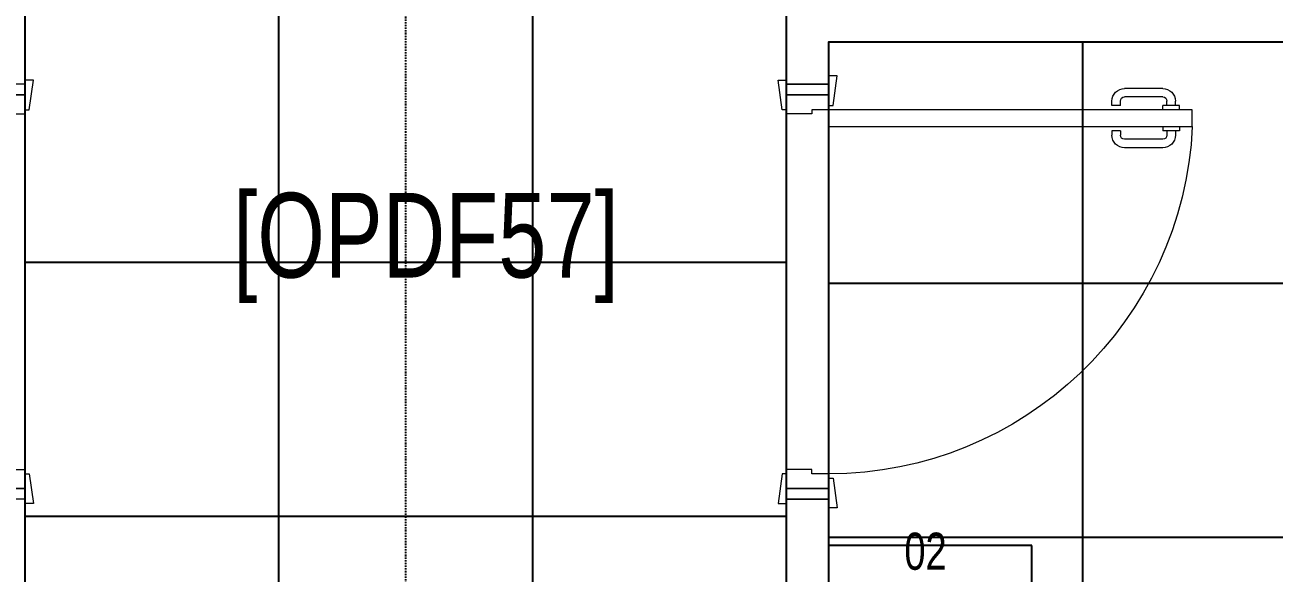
# Model space of a CAD drawing. Extents: x -12260 to 304645, y -29287 to 19916.
# Drawn here: x 23316 to 26268, y 3756 to 5050 of the extents above; entities that cross this region are included whole.
import ezdxf

# ---------------------------------------------------------------- set-up
doc = ezdxf.new("R2010")
doc.units = 0
doc.header["$LTSCALE"] = 0.25
doc.linetypes.add('DASHDOT', pattern=[25.4, 12.7, -6.35, 0, -6.35])
for name, color, linetype, lineweight in [('01-First Floor$0$72_EGR_BASE_TEXT', 252, 'Continuous', 5), ('01-First Floor$0$72_EGR_EQP_TAG', 142, 'Continuous', 5), ('01-First Floor$0$LOADING', 253, 'Continuous', 5), ('01-First Floor$0$Walls', 251, 'Continuous', 5), ('01-First Floor$0$Wooden Joinery', 251, 'Continuous', 5), ('E-LITE-CLNG-CNDT', 6, 'DASHDOT', 35), ('T-SOUN-CLNG-CNDT', 3, 'DASHDOT', 25)]:
    doc.layers.add(name, color=color, linetype=linetype, lineweight=lineweight)
doc.layers.add('01-First Floor$0$FALSE CEILING', color=251, linetype='Continuous')
doc.styles.add('01-First Floor$0$X3G_ENTITY_257CFD', font='swisscl.ttf', dxfattribs={"height": 200})
doc.styles.add('01-First Floor$0$X3G_ENTITY_9F38', font='swisscl.ttf', dxfattribs={"height": 0.2})

# ---------------------------------------------------------------- blocks, each defined once
blk = doc.blocks.new('01-First Floor$0$A$C72370EFE')
at = {"layer": '01-First Floor$0$Wooden Joinery'}
for p, q in [((-0.01, -0.04), (-0.02, -0.04)), ((-0.01, -0.03), (-0.01, -0.07)), ((0, -0.03), (-0.01, -0.03)), ((0.04, -0.03), (0.05, -0.03)), ((0.05, -0.03), (0.05, -0.07)), ((0.05, -0.04), (0.06, -0.04)), ((-0.05, -0.07), (-0.05, -0.16)), ((-0.03, -0.07), (-0.03, -0.16)), ((-0.01, -0.06), (-0.02, -0.06)), ((0, -0.07), (-0.01, -0.07)), ((0.04, -0.07), (0.05, -0.07)), ((0.05, -0.06), (0.06, -0.06)), ((0.07, -0.07), (0.07, -0.16)), ((0.09, -0.07), (0.09, -0.16)), ((-0.01, -0.17), (-0.02, -0.17)), ((-0.01, -0.17), (-0.01, -0.19)), ((0.05, -0.17), (0.06, -0.17)), ((0.05, -0.17), (0.05, -0.19)), ((-0.01, -0.19), (-0.02, -0.19)), ((0.05, -0.19), (0.06, -0.19))]:
    blk.add_line(p, q, dxfattribs=at)
for centre, radius, start, end in [((-0.02, -0.07), 0.03, 90, 180), ((0.06, -0.07), 0.03, 0, 90), ((-0.02, -0.07), 0.01, 90, 180), ((0.06, -0.07), 0.01, 0, 90), ((-0.02, -0.16), 0.03, 180, 270), ((-0.02, -0.16), 0.01, 180, 270), ((0.06, -0.16), 0.01, 270, 0), ((0.06, -0.16), 0.03, 270, 0)]:
    blk.add_arc(centre, radius, start, end, dxfattribs=at)
blk = doc.blocks.new('01-First Floor$0$A$C5DAD61B4')
at = {"layer": '01-First Floor$0$Wooden Joinery'}
for points in [[(80, 959.1), (80, 969.1), (10, 979.1), (10, 959.1)], [(940, 959.1), (940, 969.1), (1010, 979.1), (1010, 959.1)], [(70, 859.1), (70, 849.1), (0, 839.1), (0, 859.1)], [(120, 859.1), (120, 0), (80, 0), (80, 859.1)], [(950, 859.1), (950, 849.1), (1020, 839.1), (1020, 859.1)]]:
    blk.add_lwpolyline(points, close=True, dxfattribs=at)
for points in [[(45, 859.1), (45, 959.1), (20, 959.1), (20, 859.1), (45, 859.1)], [(45, 859.1), (80, 859.1), (80, 899.1), (90, 899.1), (90, 959.1), (45, 959.1), (45, 859.1)], [(975, 859.1), (940, 859.1), (940, 899.1), (930, 899.1), (930, 959.1), (975, 959.1), (975, 859.1)], [(975, 859.1), (975, 959.1), (1000, 959.1), (1000, 859.1), (975, 859.1)]]:
    blk.add_lwpolyline(points, dxfattribs=at)
blk.add_arc((80, 859.1), 860, 272.666, 0, dxfattribs=at)
at = {"layer": '01-First Floor$0$Wooden Joinery', "xscale": 999.9999999998854, "yscale": 999.9999999998854, "zscale": 999.9999999998854, "rotation": 180}
blk.add_blockref('01-First Floor$0$A$C72370EFE', (120, 0), dxfattribs=at)
blk = doc.blocks.new('01-First Floor')
at = {"layer": '01-First Floor$0$FALSE CEILING', "linetype": 'Continuous'}
for p, q in [((23915.6, -910), (23915.6, 8610)), ((24515.6, -910), (24515.6, 8610)), ((25815.6, 1440), (25815.6, 5010)), ((23315.6, 4490), (25115.6, 4490)), ((25215.6, 4440), (29215.6, 4440)), ((23315.6, 3890), (25115.6, 3890)), ((25215.6, 3840), (29215.6, 3840))]:
    blk.add_line(p, q, dxfattribs=at)
at = {"layer": '01-First Floor$0$FALSE CEILING'}
for p, q in [((25695.6, 3820.4, -0.1), (25215.6, 3820.4, -0.1)), ((25695.6, 1919.5, -0.1), (25695.6, 3820.4, -0.1))]:
    blk.add_line(p, q, dxfattribs=at)
for points in [[(23315.6, -910), (25115.6, -910), (25115.6, 8610), (23315.6, 8610)], [(29215.6, 1440), (25215.6, 1440), (25215.6, 5010), (29215.6, 5010)]]:
    blk.add_lwpolyline(points, close=True, dxfattribs=at)
at = {"layer": '01-First Floor$0$LOADING'}
for p, q in [((25695.6, 3820.4, -0.1), (25215.6, 3820.4, -0.1)), ((25695.6, 1919.5, -0.1), (25695.6, 3820.4, -0.1))]:
    blk.add_line(p, q, dxfattribs=at)
at = {"layer": '01-First Floor$0$Walls'}
for p, q in [((25115.6, 4910), (25115.6, 5210)), ((29215.6, 5010), (25215.6, 5010)), ((25215.6, 4910), (25215.6, 5010)), ((25215.6, 4910), (25115.6, 4910)), ((25115.6, 1240), (25115.6, 3930)), ((25215.6, 3930), (25115.6, 3930)), ((25215.6, 1440), (25215.6, 3930))]:
    blk.add_line(p, q, dxfattribs=at)
at = {"layer": '01-First Floor$0$Wooden Joinery', "rotation": 270}
blk.add_blockref('01-First Floor$0$A$C5DAD61B4', (22356.5, 4930), dxfattribs=at)
at = {"layer": '01-First Floor$0$Wooden Joinery', "xscale": -1, "rotation": 90}
blk.add_blockref('01-First Floor$0$A$C5DAD61B4', (26074.6, 4930), dxfattribs=at)
at = {"layer": '01-First Floor$0$72_EGR_BASE_TEXT', "insert": (24263.4, 4653.5, -0.1), "char_height": 200, "attachment_point": 2, "style": '01-First Floor$0$X3G_ENTITY_9F38'}
blk.add_mtext('[OPDF57]', dxfattribs=at)
at = {"layer": '01-First Floor$0$72_EGR_EQP_TAG', "insert": (25444, 3850.9, -0.1), "char_height": 87.47, "attachment_point": 2, "style": '01-First Floor$0$X3G_ENTITY_257CFD'}
blk.add_mtext('02', dxfattribs=at)

msp = doc.modelspace()

# ---------------------------------------------------------------- linework, layer by layer
at = {"layer": 'T-SOUN-CLNG-CNDT'}
msp.add_lwpolyline([(24215.6, 1790), (24215.6, 1790), (24215.6, 7190)], dxfattribs=at)

# ---------------------------------------------------------------- block references
at = {"layer": 'E-LITE-CLNG-CNDT'}
msp.add_blockref('01-First Floor', (0, 0), dxfattribs=at)

doc.saveas('drawing.dxf')
